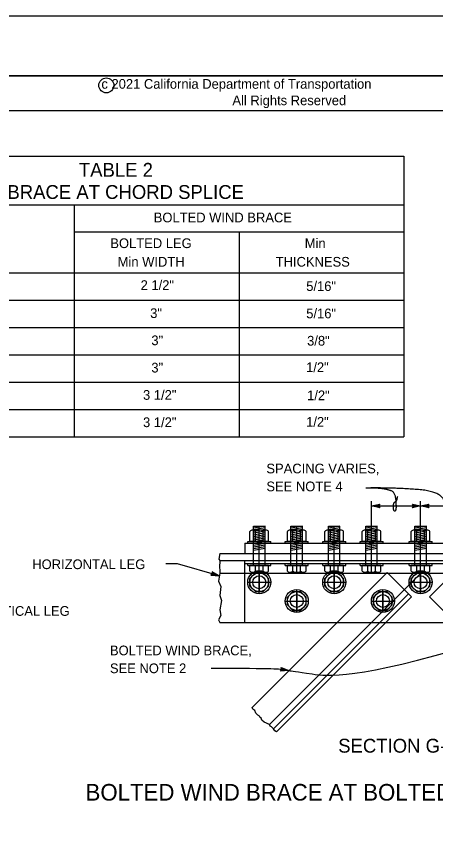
# Model space of a CAD drawing. Extents: x -893 to 867, y -474 to 712.
# Drawn here: x -231 to 72, y 122 to 712 of the extents above; entities that cross this region are included whole.
import ezdxf

# ---------------------------------------------------------------- set-up
doc = ezdxf.new("R2010")
doc.units = 0
for name, color, linetype in [('16 Main Anno', 7, 'Continuous'), ('border_PLOTTING-ELEMENTS', 7, 'Continuous'), ('border_rw_22x34_Cut_Lines', 7, 'Continuous'), ('border_SHEET', 7, 'Continuous'), ('border_WITHIN-BORDER-anno', 7, 'Continuous'), ('str_Center-Line-A', 7, 'Continuous'), ('str_Dimensions-A', 7, 'Continuous'), ('str_Misc-Steel-A', 7, 'Continuous'), ('str_Misc-Steel-B', 7, 'Continuous'), ('str_Misc-Steel-D', 7, 'Continuous'), ('str_Misc-Steel-F', 7, 'Continuous'), ('str_Text-A', 7, 'Continuous')]:
    doc.layers.add(name, color=color, linetype=linetype)

# ---------------------------------------------------------------- blocks, each defined once
blk = doc.blocks.new('TEST')
at = {"layer": '16 Main Anno'}
blk.add_open_spline([(0, 0), (0.175, 0), (0.547, 0.144), (0.727, 0.37), (0.587, 0.656), (0.195, 0.743), (-0.304, 0.53), (-0.411, 0.097), (-0.53, -0.202), (-0.67, -0.355), (-0.757, -0.355), (-0.97, -0.508)], degree=2, dxfattribs=at)

msp = doc.modelspace()

# ---------------------------------------------------------------- linework, layer by layer
at = {"layer": 'border_PLOTTING-ELEMENTS'}
for points in [[(-893.45, -474.04), (866.55, -474.04), (866.55, 711.96), (-893.45, 711.96)], [(-863.45, -431.04), (836.55, -431.04), (836.55, 668.96), (-863.45, 668.96)]]:
    msp.add_lwpolyline(points, close=True, dxfattribs=at)
at = {"layer": 'border_rw_22x34_Cut_Lines'}
msp.add_line((-863.45, 668.96), (836.55, 668.96), dxfattribs=at)
at = {"layer": 'border_SHEET'}
msp.add_line((-813.45, 643.96), (811.55, 643.96), dxfattribs=at)
at = {"layer": 'border_WITHIN-BORDER-anno'}
msp.add_circle((-166.12, 662.07), 5.42, dxfattribs=at)
at = {"layer": 'str_Center-Line-A'}
for p, q in [((25.5, 343.86), (25.5, 361.86)), ((60.91, 343.86), (60.91, 361.86)), ((-84.2, 309.78), (233.53, 309.78)), ((61.03, 309.78), (-48.3, 200.46))]:
    msp.add_line(p, q, dxfattribs=at)
at = {"layer": 'str_Dimensions-A'}
for p, q in [((25.5, 358.45), (31.41, 359.76)), ((31.41, 359.76), (30.62, 358.45)), ((31.41, 359.76), (31.41, 359.76)), ((55.79, 358.45), (55, 359.77)), ((55, 359.77), (55, 359.77)), ((55, 359.77), (60.91, 358.45)), ((60.91, 358.45), (66.83, 359.76)), ((66.83, 359.76), (66.04, 358.45)), ((66.83, 359.76), (66.83, 359.76)), ((31.41, 357.13), (25.5, 358.45)), ((25.5, 358.45), (25.5, 358.45)), ((25.5, 358.45), (60.91, 358.45)), ((31.2, 357.48), (26.86, 358.45)), ((26.87, 358.45), (31.18, 359.41)), ((28.22, 358.45), (31.01, 359.06)), ((30.97, 357.83), (28.22, 358.45)), ((29.58, 358.45), (30.78, 358.71)), ((30.8, 358.17), (29.58, 358.45)), ((30.62, 358.45), (31.41, 357.13)), ((31.41, 357.13), (31.41, 357.13)), ((60.91, 358.45), (55, 357.14)), ((55, 357.14), (55.79, 358.45)), ((55, 357.14), (55, 357.14)), ((55.21, 359.42), (59.55, 358.45)), ((59.54, 358.45), (55.23, 357.49)), ((58.19, 358.45), (55.41, 357.83)), ((55.44, 359.06), (58.19, 358.45)), ((55.62, 358.72), (56.83, 358.45)), ((56.83, 358.45), (55.64, 358.19)), ((60.91, 358.45), (60.91, 358.45)), ((60.91, 358.45), (96.33, 358.45)), ((66.83, 357.13), (60.91, 358.45)), ((60.91, 358.45), (60.91, 358.45)), ((66.62, 357.48), (62.28, 358.45)), ((62.29, 358.45), (66.6, 359.41)), ((63.64, 358.45), (66.42, 359.06)), ((66.39, 357.83), (63.64, 358.45)), ((65, 358.45), (66.19, 358.71)), ((66.21, 358.17), (65, 358.45)), ((66.04, 358.45), (66.83, 357.13)), ((66.83, 357.13), (66.83, 357.13)), ((-114.75, 316.67), (-123.02, 316.67)), ((-84.52, 307.81), (-114.75, 316.67)), ((-89.41, 309.34), (-90.56, 308.32)), ((-90.56, 308.32), (-90.56, 308.32)), ((-90.56, 308.32), (-84.52, 307.81)), ((-90.25, 308.59), (-85.82, 308.21)), ((-89.92, 308.86), (-87.12, 308.62)), ((-84.52, 307.81), (-89.77, 310.83)), ((-89.77, 310.83), (-89.77, 310.83)), ((-89.77, 310.83), (-89.41, 309.34)), ((-85.82, 308.22), (-89.65, 310.42)), ((-89.65, 309.13), (-88.42, 309.03)), ((-87.12, 308.62), (-89.59, 310.05)), ((-88.42, 309.03), (-89.47, 309.64)), ((-84.52, 307.81), (-84.52, 307.81)), ((-39.26, 240.34), (-39.82, 241.78)), ((-39.82, 241.78), (-39.82, 241.78)), ((-39.82, 241.78), (-34.21, 239.48)), ((-40.26, 239.18), (-39.26, 240.34)), ((-34.21, 239.48), (-40.26, 239.18)), ((-40.26, 239.18), (-40.26, 239.18)), ((-35.56, 239.71), (-39.98, 239.49)), ((-36.9, 239.94), (-39.75, 239.8)), ((-39.67, 241.4), (-35.55, 239.71)), ((-39.5, 241.01), (-36.9, 239.94)), ((-38.24, 240.17), (-39.46, 240.11)), ((-39.39, 240.64), (-38.24, 240.17)), ((-34.21, 239.48), (-34.21, 239.48))]:
    msp.add_line(p, q, dxfattribs=at)
for points, degree in [([(78.62, 358.95), (78.62, 368.4), (43.35, 371.63), (21.33, 371.31)], 2), ([(43.21, 358.95), (43.63, 368.08), (35.54, 370.67), (28.31, 371.31), (21.33, 371.31)], 2), ([(-34.21, 239.48), (-32.61, 239.22), (-25.4, 238.2), (13.7, 232.71), (101.18, 258.88)], 3), ([(-90.27, 241.18), (-43.3, 241.34), (-37.1, 240.04), (-35.15, 239.64), (-34.21, 239.48)], 3)]:
    msp.add_open_spline(points, degree=degree, dxfattribs=at)
at = {"layer": 'str_Misc-Steel-A'}
for p, q in [((-32.73, 315.49), (-32.73, 343.86)), ((-32.73, 343.86), (-24.39, 343.86)), ((-24.39, 343.86), (-32.73, 342.37)), ((-24.39, 342.61), (-32.73, 341.12)), ((-28.56, 310.41), (-28.56, 343.86)), ((-24.39, 315.49), (-24.39, 343.86)), ((21.33, 315.49), (21.33, 343.86)), ((21.33, 343.86), (29.66, 343.86)), ((29.66, 343.86), (21.33, 342.37)), ((29.66, 342.61), (21.33, 341.12)), ((25.5, 310.41), (25.5, 343.86)), ((29.66, 315.49), (29.66, 343.86)), ((-35.33, 332.74), (-35.33, 339.95)), ((-23.77, 340.94), (-33.35, 340.94)), ((-24.39, 341.36), (-32.73, 339.87)), ((-24.39, 340.11), (-32.73, 338.62)), ((-24.39, 338.86), (-32.73, 337.37)), ((-24.39, 337.61), (-32.73, 336.12)), ((-24.39, 336.36), (-32.73, 334.87)), ((-31.37, 332.74), (-31.37, 340.94)), ((-25.76, 332.74), (-25.76, 340.94)), ((-21.79, 332.74), (-21.79, 339.95)), ((18.73, 332.74), (18.73, 339.95)), ((30.29, 340.94), (20.71, 340.94)), ((29.66, 341.36), (21.33, 339.87)), ((29.66, 340.11), (21.33, 338.62)), ((29.66, 338.86), (21.33, 337.37)), ((29.66, 337.61), (21.33, 336.12)), ((29.66, 336.36), (21.33, 334.87)), ((22.69, 332.74), (22.69, 340.94)), ((28.3, 332.74), (28.3, 340.94)), ((32.27, 332.74), (32.27, 339.95)), ((-36.89, 332.74), (-20.23, 332.74)), ((-36.89, 331.41), (-36.89, 332.74)), ((-36.89, 331.41), (-20.23, 331.41)), ((-21.79, 332.74), (-35.33, 332.74)), ((-24.39, 335.11), (-32.73, 333.62)), ((-24.39, 333.86), (-32.73, 332.37)), ((-24.39, 332.61), (-32.73, 331.12)), ((-24.39, 331.36), (-32.73, 329.87)), ((-20.23, 331.41), (-20.23, 332.74)), ((17.16, 332.74), (33.83, 332.74)), ((17.16, 331.41), (17.16, 332.74)), ((17.16, 331.41), (33.83, 331.41)), ((32.27, 332.74), (18.73, 332.74)), ((29.66, 335.11), (21.33, 333.62)), ((29.66, 333.86), (21.33, 332.37)), ((29.66, 332.61), (21.33, 331.12)), ((29.66, 331.36), (21.33, 329.87)), ((33.83, 331.41), (33.83, 332.74)), ((-24.39, 330.11), (-32.73, 328.62)), ((-24.39, 328.86), (-32.73, 327.37)), ((-24.39, 327.61), (-32.73, 326.12)), ((29.66, 330.11), (21.33, 328.62)), ((29.66, 328.86), (21.33, 327.37)), ((29.66, 327.61), (21.33, 326.12)), ((-66.17, 316.82), (-66.17, 318.91)), ((-66.17, 316.82), (215.08, 316.82)), ((-66.17, 274.11), (-66.17, 316.82)), ((-36.89, 316.82), (-20.23, 316.82)), ((-36.89, 315.49), (-36.89, 316.82)), ((-36.89, 315.49), (-20.23, 315.49)), ((-21.79, 315.49), (-35.33, 315.49)), ((-35.33, 311.4), (-35.33, 315.49)), ((-31.37, 310.41), (-31.37, 315.49)), ((-25.76, 310.41), (-25.76, 315.49)), ((-21.79, 311.4), (-21.79, 315.49)), ((-20.23, 315.49), (-20.23, 316.82)), ((17.16, 316.82), (33.83, 316.82)), ((17.16, 315.49), (17.16, 316.82)), ((17.16, 315.49), (33.83, 315.49)), ((32.27, 315.49), (18.73, 315.49)), ((18.73, 311.4), (18.73, 315.49)), ((22.69, 310.41), (22.69, 315.49)), ((28.3, 310.41), (28.3, 315.49)), ((32.27, 311.4), (32.27, 315.49)), ((33.83, 315.49), (33.83, 316.82)), ((-62.42, 306.09), (-58.45, 310.05)), ((-58.45, 310.05), (-52.84, 310.05)), ((-55.64, 294.95), (-55.64, 311.61)), ((-55.64, 310.05), (-55.64, 296.51)), ((-52.84, 310.05), (-48.87, 306.09)), ((-23.77, 310.41), (-33.35, 310.41)), ((-8.25, 306.09), (-4.28, 310.05)), ((-4.28, 310.05), (1.33, 310.05)), ((-1.48, 294.95), (-1.48, 311.61)), ((-1.48, 310.05), (-1.48, 296.51)), ((1.33, 310.05), (5.29, 306.09)), ((30.29, 310.41), (20.71, 310.41)), ((54.14, 306.09), (58.11, 310.05)), ((58.11, 310.05), (63.72, 310.05)), ((60.91, 294.95), (60.91, 311.61)), ((60.91, 310.05), (60.91, 296.51)), ((63.72, 310.05), (67.69, 306.09)), ((-63.98, 303.28), (-47.31, 303.28)), ((-62.42, 300.48), (-62.42, 306.09)), ((-62.42, 303.28), (-48.87, 303.28)), ((-48.87, 300.48), (-48.87, 306.09)), ((-9.81, 303.28), (6.86, 303.28)), ((-8.25, 300.48), (-8.25, 306.09)), ((-8.25, 303.28), (5.29, 303.28)), ((5.29, 300.48), (5.29, 306.09)), ((52.58, 303.28), (69.25, 303.28)), ((54.14, 300.48), (54.14, 306.09)), ((54.14, 303.28), (67.69, 303.28)), ((67.69, 300.48), (67.69, 306.09)), ((-58.45, 296.51), (-62.42, 300.48)), ((-58.45, 296.51), (-52.84, 296.51)), ((-52.84, 296.51), (-48.87, 300.48)), ((-4.28, 296.51), (-8.25, 300.48)), ((-4.28, 296.51), (1.33, 296.51)), ((1.33, 296.51), (5.29, 300.48)), ((58.11, 296.51), (54.14, 300.48)), ((58.11, 296.51), (63.72, 296.51)), ((63.72, 296.51), (67.69, 300.48)), ((-66.17, 274.11), (0.42, 274.11)), ((0.42, 274.11), (35.78, 274.11)), ((35.78, 274.11), (85.95, 274.11))]:
    msp.add_line(p, q, dxfattribs=at)
for centre, radius in [((-55.64, 303.28), 8.33), ((-55.64, 303.28), 6.77), ((-55.64, 303.28), 4.69), ((-1.48, 303.28), 8.33), ((-1.48, 303.28), 6.77), ((-1.48, 303.28), 4.69), ((60.91, 303.28), 8.33), ((60.91, 303.28), 6.77), ((60.91, 303.28), 4.69)]:
    msp.add_circle(centre, radius, dxfattribs=at)
for centre, start, end in [((-33.35, 338.46), 36.8699, 143.1301), ((-29.38, 338.46), 90, 143.1301), ((-27.74, 338.46), 36.8699, 90), ((-23.77, 338.46), 36.8699, 143.1301), ((20.71, 338.46), 36.8699, 143.1301), ((24.68, 338.46), 90, 143.1301), ((26.32, 338.46), 36.8699, 90), ((30.29, 338.46), 36.8699, 143.1301), ((-33.35, 312.89), 216.8699, 323.1301), ((-29.38, 312.89), 216.8699, 270), ((-27.74, 312.89), 270, 323.1301), ((-23.77, 312.89), 216.8699, 323.1301), ((20.71, 312.89), 216.8699, 323.1301), ((24.68, 312.89), 216.8699, 270), ((26.32, 312.89), 270, 323.1301), ((30.29, 312.89), 216.8699, 323.1301)]:
    msp.add_arc(centre, 2.48, start, end, dxfattribs=at)
at = {"layer": 'str_Misc-Steel-B'}
for q in [(215.08, 331.41), (-66.17, 324.11)]:
    msp.add_line((-66.17, 331.41), q, dxfattribs=at)
at = {"layer": 'str_Misc-Steel-D'}
for p, q in [((-84.2, 324.11), (233.53, 324.11)), ((-84.2, 318.91), (233.53, 318.91)), ((36.67, 310.36), (-60.77, 212.93)), ((36.67, 310.36), (54.35, 292.69)), ((85.05, 310.36), (67.37, 292.69)), ((52.14, 294.9), (-45.3, 197.46)), ((54.35, 292.69), (-43.09, 195.25)), ((67.37, 292.69), (164.81, 195.25)), ((-84.2, 274.11), (-66.17, 274.11))]:
    msp.add_line(p, q, dxfattribs=at)
for points in [[(-84.2, 324.11), (-84.94, 320.05), (-84.2, 318.91), (-84.43, 313.84), (-84.14, 312.01), (-84.2, 309.78), (-85.12, 304.1), (-83.32, 300.27), (-84.22, 293.75), (-82.87, 290.15), (-84.22, 283.4), (-83.32, 279.35), (-85.12, 276.2), (-84.2, 274.11)], [(-43.09, 195.25), (-44.4, 196.04), (-45.3, 197.46), (-46.82, 198.79), (-47.87, 199.44), (-48.3, 200.46), (-52.05, 202.16), (-53.76, 203.64), (-54.36, 205.1), (-55.26, 205.92), (-55.7, 206.8), (-56.58, 207.31), (-58.2, 208.71), (-58.92, 210.65), (-60.25, 211.65), (-60.77, 212.93)]]:
    msp.add_lwpolyline(points, dxfattribs=at)
at = {"layer": 'str_Misc-Steel-F'}
for p, q in [((-59.81, 315.49), (-59.81, 343.86)), ((-59.81, 343.86), (-51.48, 343.86)), ((-51.48, 343.86), (-59.81, 342.37)), ((-51.48, 342.61), (-59.81, 341.12)), ((-55.64, 310.41), (-55.64, 343.86)), ((-51.48, 315.49), (-51.48, 343.86)), ((-5.64, 315.49), (-5.64, 343.86)), ((-5.64, 343.86), (2.69, 343.86)), ((2.69, 343.86), (-5.64, 342.37)), ((2.69, 342.61), (-5.64, 341.12)), ((-1.48, 310.41), (-1.48, 343.86)), ((2.69, 315.49), (2.69, 343.86)), ((56.75, 315.49), (56.75, 343.86)), ((56.75, 343.86), (65.08, 343.86)), ((65.08, 343.86), (56.75, 342.37)), ((65.08, 342.61), (56.75, 341.12)), ((60.91, 310.41), (60.91, 343.86)), ((65.08, 315.49), (65.08, 343.86)), ((-62.42, 332.74), (-62.42, 339.95)), ((-50.86, 340.94), (-60.43, 340.94)), ((-51.48, 341.36), (-59.81, 339.87)), ((-51.48, 340.11), (-59.81, 338.62)), ((-51.48, 338.86), (-59.81, 337.37)), ((-51.48, 337.61), (-59.81, 336.12)), ((-51.48, 336.36), (-59.81, 334.87)), ((-58.45, 332.74), (-58.45, 340.94)), ((-52.84, 332.74), (-52.84, 340.94)), ((-48.87, 332.74), (-48.87, 339.95)), ((-8.25, 332.74), (-8.25, 339.95)), ((3.31, 340.94), (-6.27, 340.94)), ((2.69, 341.36), (-5.64, 339.87)), ((2.69, 340.11), (-5.64, 338.62)), ((2.69, 338.86), (-5.64, 337.37)), ((2.69, 337.61), (-5.64, 336.12)), ((2.69, 336.36), (-5.64, 334.87)), ((-4.28, 332.74), (-4.28, 340.94)), ((1.33, 332.74), (1.33, 340.94)), ((5.29, 332.74), (5.29, 339.95)), ((54.14, 332.74), (54.14, 339.95)), ((65.7, 340.94), (56.13, 340.94)), ((65.08, 341.36), (56.75, 339.87)), ((65.08, 340.11), (56.75, 338.62)), ((65.08, 338.86), (56.75, 337.37)), ((65.08, 337.61), (56.75, 336.12)), ((65.08, 336.36), (56.75, 334.87)), ((58.11, 332.74), (58.11, 340.94)), ((63.72, 332.74), (63.72, 340.94)), ((67.69, 332.74), (67.69, 339.95)), ((-63.98, 332.74), (-47.31, 332.74)), ((-63.98, 331.41), (-63.98, 332.74)), ((-63.98, 331.41), (-47.31, 331.41)), ((-48.87, 332.74), (-62.42, 332.74)), ((-51.48, 335.11), (-59.81, 333.62)), ((-51.48, 333.86), (-59.81, 332.37)), ((-51.48, 332.61), (-59.81, 331.12)), ((-51.48, 331.36), (-59.81, 329.87)), ((-47.31, 331.41), (-47.31, 332.74)), ((-9.81, 332.74), (6.86, 332.74)), ((-9.81, 331.41), (-9.81, 332.74)), ((-9.81, 331.41), (6.86, 331.41)), ((5.29, 332.74), (-8.25, 332.74)), ((2.69, 335.11), (-5.64, 333.62)), ((2.69, 333.86), (-5.64, 332.37)), ((2.69, 332.61), (-5.64, 331.12)), ((2.69, 331.36), (-5.64, 329.87)), ((6.86, 331.41), (6.86, 332.74)), ((52.58, 332.74), (69.25, 332.74)), ((52.58, 331.41), (52.58, 332.74)), ((52.58, 331.41), (69.25, 331.41)), ((67.69, 332.74), (54.14, 332.74)), ((65.08, 335.11), (56.75, 333.62)), ((65.08, 333.86), (56.75, 332.37)), ((65.08, 332.61), (56.75, 331.12)), ((65.08, 331.36), (56.75, 329.87)), ((69.25, 331.41), (69.25, 332.74)), ((-51.48, 330.11), (-59.81, 328.62)), ((-51.48, 328.86), (-59.81, 327.37)), ((-51.48, 327.61), (-59.81, 326.12)), ((2.69, 330.11), (-5.64, 328.62)), ((2.69, 328.86), (-5.64, 327.37)), ((2.69, 327.61), (-5.64, 326.12)), ((65.08, 330.11), (56.75, 328.62)), ((65.08, 328.86), (56.75, 327.37)), ((65.08, 327.61), (56.75, 326.12)), ((-63.98, 316.82), (-47.31, 316.82)), ((-63.98, 315.49), (-63.98, 316.82)), ((-63.98, 315.49), (-47.31, 315.49)), ((-48.87, 315.49), (-62.42, 315.49)), ((-62.42, 311.4), (-62.42, 315.49)), ((-58.45, 310.41), (-58.45, 315.49)), ((-52.84, 310.41), (-52.84, 315.49)), ((-48.87, 311.4), (-48.87, 315.49)), ((-47.31, 315.49), (-47.31, 316.82)), ((-9.81, 316.82), (6.86, 316.82)), ((-9.81, 315.49), (-9.81, 316.82)), ((-9.81, 315.49), (6.86, 315.49)), ((5.29, 315.49), (-8.25, 315.49)), ((-8.25, 311.4), (-8.25, 315.49)), ((-4.28, 310.41), (-4.28, 315.49)), ((1.33, 310.41), (1.33, 315.49)), ((5.29, 311.4), (5.29, 315.49)), ((6.86, 315.49), (6.86, 316.82)), ((52.58, 316.82), (69.25, 316.82)), ((52.58, 315.49), (52.58, 316.82)), ((52.58, 315.49), (69.25, 315.49)), ((67.69, 315.49), (54.14, 315.49)), ((54.14, 311.4), (54.14, 315.49)), ((58.11, 310.41), (58.11, 315.49)), ((63.72, 310.41), (63.72, 315.49)), ((67.69, 311.4), (67.69, 315.49)), ((69.25, 315.49), (69.25, 316.82)), ((-50.86, 310.41), (-60.43, 310.41)), ((3.31, 310.41), (-6.27, 310.41)), ((65.7, 310.41), (56.13, 310.41)), ((-35.33, 292.54), (-31.37, 296.51)), ((-31.37, 296.51), (-25.76, 296.51)), ((-28.56, 281.41), (-28.56, 298.07)), ((-28.56, 296.51), (-28.56, 282.97)), ((-25.76, 296.51), (-21.79, 292.54)), ((26.95, 292.54), (30.92, 296.51)), ((30.92, 296.51), (36.53, 296.51)), ((33.72, 281.41), (33.72, 298.07)), ((33.72, 296.51), (33.72, 282.97)), ((36.53, 296.51), (40.5, 292.54)), ((-36.89, 289.74), (-20.23, 289.74)), ((-35.33, 286.94), (-35.33, 292.54)), ((-35.33, 289.74), (-21.79, 289.74)), ((-21.79, 286.94), (-21.79, 292.54)), ((25.39, 289.74), (42.06, 289.74)), ((26.95, 286.94), (26.95, 292.54)), ((26.95, 289.74), (40.5, 289.74)), ((40.5, 286.94), (40.5, 292.54)), ((-31.37, 282.97), (-35.33, 286.94)), ((-31.37, 282.97), (-25.76, 282.97)), ((-25.76, 282.97), (-21.79, 286.94)), ((30.92, 282.97), (26.95, 286.94)), ((30.92, 282.97), (36.53, 282.97)), ((36.53, 282.97), (40.5, 286.94))]:
    msp.add_line(p, q, dxfattribs=at)
for centre, radius in [((-28.56, 289.74), 8.33), ((-28.56, 289.74), 6.77), ((33.72, 289.74), 8.33), ((33.72, 289.74), 6.77), ((-28.56, 289.74), 4.69), ((33.72, 289.74), 4.69)]:
    msp.add_circle(centre, radius, dxfattribs=at)
for centre, start, end in [((-60.43, 338.46), 36.8699, 143.1301), ((-56.47, 338.46), 90, 143.1301), ((-54.82, 338.46), 36.8699, 90), ((-50.86, 338.46), 36.8699, 143.1301), ((-6.27, 338.46), 36.8699, 143.1301), ((-2.3, 338.46), 90, 143.1301), ((-0.66, 338.46), 36.8699, 90), ((3.31, 338.46), 36.8699, 143.1301), ((56.13, 338.46), 36.8699, 143.1301), ((60.09, 338.46), 90, 143.1301), ((61.74, 338.46), 36.8699, 90), ((65.7, 338.46), 36.8699, 143.1301), ((-60.43, 312.89), 216.8699, 323.1301), ((-56.47, 312.89), 216.8699, 270), ((-54.82, 312.89), 270, 323.1301), ((-50.86, 312.89), 216.8699, 323.1301), ((-6.27, 312.89), 216.8699, 323.1301), ((-2.3, 312.89), 216.8699, 270), ((-0.66, 312.89), 270, 323.1301), ((3.31, 312.89), 216.8699, 323.1301), ((56.13, 312.89), 216.8699, 323.1301), ((60.09, 312.89), 216.8699, 270), ((61.74, 312.89), 270, 323.1301), ((65.7, 312.89), 216.8699, 323.1301)]:
    msp.add_arc(centre, 2.48, start, end, dxfattribs=at)
at = {"layer": 'str_Text-A'}
for p, q in [((-345.57, 610.94), (48.93, 610.94)), ((48.93, 610.94), (48.93, 408.35)), ((-345.57, 575.94), (48.93, 575.94)), ((-189.3, 575.94), (-189.3, 408.35)), ((-189.3, 556.22), (48.93, 556.22)), ((-70.18, 556.22), (-70.18, 408.35)), ((-345.57, 526.65), (48.93, 526.65)), ((-345.57, 506.93), (48.93, 506.93)), ((-345.57, 487.21), (48.93, 487.21)), ((-345.57, 467.5), (48.93, 467.5)), ((-345.57, 447.78), (48.93, 447.78)), ((-345.57, 428.07), (48.93, 428.07)), ((-345.57, 408.35), (48.93, 408.35))]:
    msp.add_line(p, q, dxfattribs=at)

# ---------------------------------------------------------------- block references
at = {"layer": 'str_Dimensions-A', "xscale": 6.286332254896553, "yscale": -2.85289355867221, "rotation": -87.36127851383905}
msp.add_blockref('TEST', (43.21, 358.95), dxfattribs=at)

# ---------------------------------------------------------------- texts
at = {"layer": 'border_WITHIN-BORDER-anno'}
for s, p in [('c 2021 California Department of Transportation', (-169.68, 659.67)), ('All Rights Reserved', (-75.04, 647.77))]:
    msp.add_text(s, height=7, dxfattribs=at).set_placement(p)
at = {"layer": 'str_Text-A'}
for s, height, p in [('TABLE 2', 10, (-185.96, 596.09)), ('BOLTED WIND BRACE AT CHORD SPLICE', 10, (-334.18, 580.09)), ('BOLTED WIND BRACE', 7, (-131.87, 563.19)), ('BOLTED LEG', 7, (-163.23, 544.6)), ('Min', 7, (-22.77, 544.6)), ('Min WIDTH', 7, (-157.93, 531.2)), ('THICKNESS', 7, (-43.76, 531.2)), (' 2 1/2"', 7, (-143.95, 514.36)), ('5/16"', 7, (-21.7, 513.62)), ('3"', 7, (-134.44, 494.11)), ('5/16"', 7, (-21.7, 493.9)), ('3"', 7, (-133.6, 474.47)), ('3/8"', 7, (-21.06, 474.19)), ('3"', 7, (-133.6, 454.75)), ('1/2"', 7, (-21.77, 455.04)), ('3 1/2"', 7, (-139.61, 435.04)), ('1/2"', 7, (-21.06, 434.75)), ('3 1/2"', 7, (-139.61, 415.32)), ('1/2"', 7, (-21.77, 415.61)), ('SPACING VARIES,', 7, (-50.5, 381.91)), ('SEE NOTE 4', 7, (-50.5, 368.99)), ('HORIZONTAL LEG', 7, (-219.64, 312.77)), ('VERTICAL LEG', 7, (-259.71, 279.05)), ('BOLTED WIND BRACE,', 7, (-163.52, 250.55)), ('SEE NOTE 2', 7, (-163.52, 237.64)), ('SECTION G-G', 10, (1.4, 180.23)), ('BOLTED WIND BRACE AT BOLTED CHORD SPLICE', 12, (-181.13, 145.63))]:
    msp.add_text(s, height=height, dxfattribs=at).set_placement(p)

doc.saveas('drawing.dxf')
